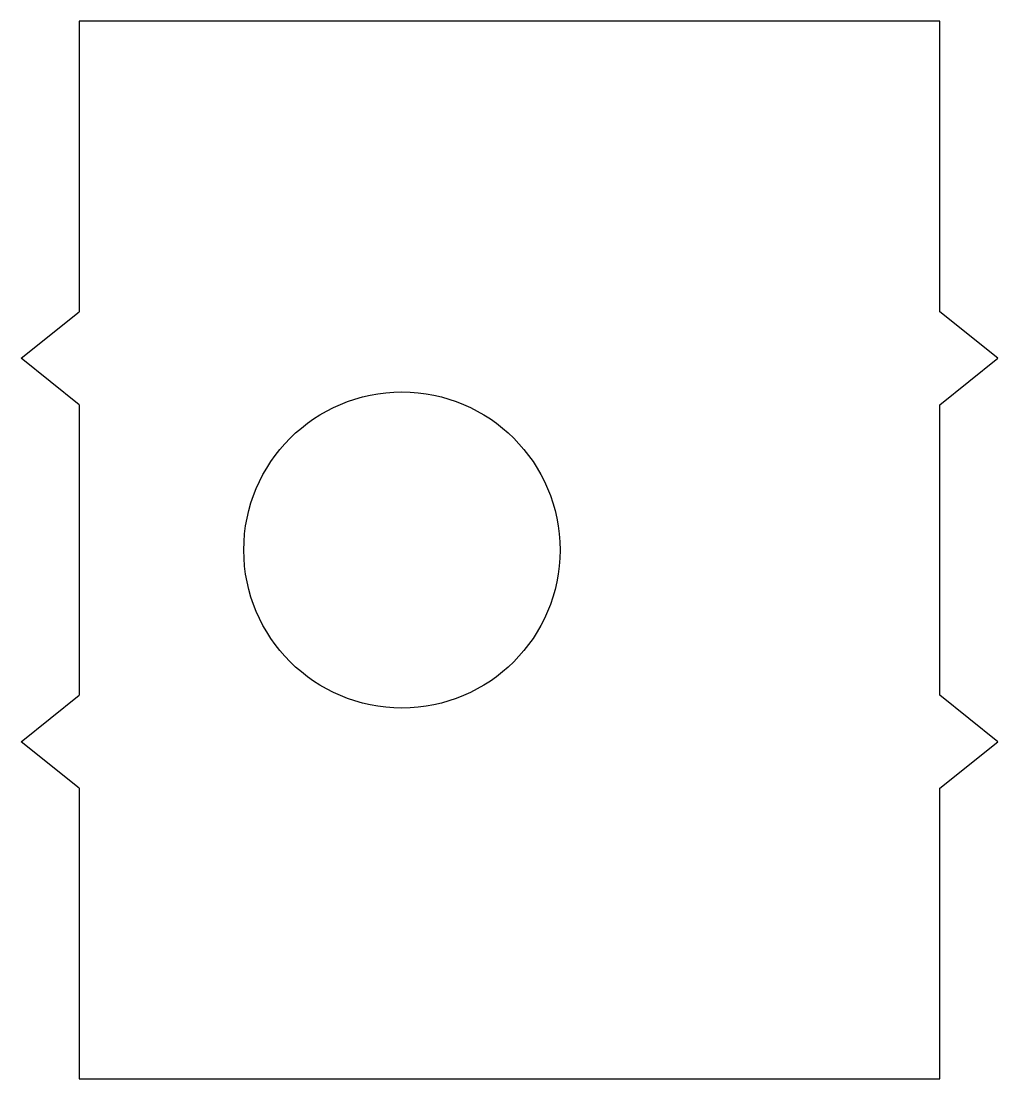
# Model space of a CAD drawing. Header units: millimetres. Extents: x -39.5 to 2.5, y 0 to 45.5.
import ezdxf

# ---------------------------------------------------------------- set-up
doc = ezdxf.new("R2010")
doc.units = ezdxf.units.MM
doc.layers.add('Shape2DView001', color=7, linetype='CONTINUOUS')

msp = doc.modelspace()

# ---------------------------------------------------------------- linework, layer by layer
at = {"layer": 'Shape2DView001'}
for p, q in [((-37, 45.5), (-37, 33)), ((0, 45.5), (-37, 45.5)), ((0, 33), (0, 45.5)), ((-39.5, 31), (-37, 33)), ((2.5, 31), (0, 33)), ((-37, 29), (-39.5, 31)), ((0, 29), (2.5, 31)), ((-37, 29), (-37, 16.5)), ((0, 16.5), (0, 29)), ((-39.5, 14.5), (-37, 16.5)), ((2.5, 14.5), (0, 16.5)), ((-37, 12.5), (-39.5, 14.5)), ((0, 12.5), (2.5, 14.5)), ((-37, 12.5), (-37, 0)), ((0, 0), (0, 12.5)), ((-37, 0), (0, 0))]:
    msp.add_line(p, q, dxfattribs=at)
msp.add_circle((-23.125, 22.75), 6.8, dxfattribs=at)

doc.saveas('drawing.dxf')
